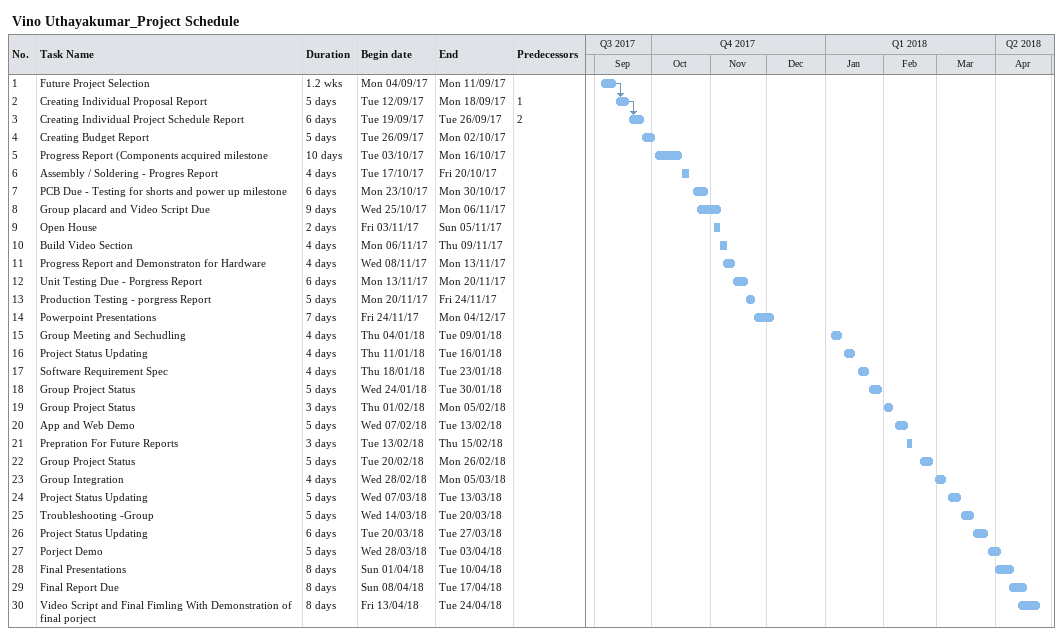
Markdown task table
Vino Uthayakumar_Project Schedule

| ID | Task | Duration | Start | Finish | Predecessors |
|---|---|---|---|---|---|
| 1 | Future Project Selection | 1.2w | 2017-09-04 | 2017-09-11 |  |
| 2 | Creating Individual Proposal Report | 5d | 2017-09-12 | 2017-09-18 | 1 |
| 3 | Creating Individual Project Schedule Report | 6d | 2017-09-19 | 2017-09-26 | 2 |
| 4 | Creating Budget Report | 5d | 2017-09-26 | 2017-10-02 |  |
| 5 | Progress Report (Components acquired milestone | 10d | 2017-10-03 | 2017-10-16 |  |
| 6 | Assembly / Soldering - Progres Report | 4d | 2017-10-17 | 2017-10-20 |  |
| 7 | PCB Due - Testing for shorts and power up milestone | 6d | 2017-10-23 | 2017-10-30 |  |
| 8 | Group placard and Video Script Due | 9d | 2017-10-25 | 2017-11-06 |  |
| 9 | Open House | 2d | 2017-11-03 | 2017-11-05 |  |
| 10 | Build Video Section | 4d | 2017-11-06 | 2017-11-09 |  |
| 11 | Progress Report and Demonstraton for Hardware | 4d | 2017-11-08 | 2017-11-13 |  |
| 12 | Unit Testing Due - Porgress Report | 6d | 2017-11-13 | 2017-11-20 |  |
| 13 | Production Testing - porgress Report | 5d | 2017-11-20 | 2017-11-24 |  |
| 14 | Powerpoint Presentations | 7d | 2017-11-24 | 2017-12-04 |  |
| 15 | Group Meeting and Sechudling | 4d | 2018-01-04 | 2018-01-09 |  |
| 16 | Project Status Updating | 4d | 2018-01-11 | 2018-01-16 |  |
| 17 | Software Requirement Spec | 4d | 2018-01-18 | 2018-01-23 |  |
| 18 | Group Project Status | 5d | 2018-01-24 | 2018-01-30 |  |
| 19 | Group Project Status | 3d | 2018-02-01 | 2018-02-05 |  |
| 20 | App and Web Demo | 5d | 2018-02-07 | 2018-02-13 |  |
| 21 | Prepration For Future Reports | 3d | 2018-02-13 | 2018-02-15 |  |
| 22 | Group Project Status | 5d | 2018-02-20 | 2018-02-26 |  |
| 23 | Group Integration | 4d | 2018-02-28 | 2018-03-05 |  |
| 24 | Project Status Updating | 5d | 2018-03-07 | 2018-03-13 |  |
| 25 | Troubleshooting -Group | 5d | 2018-03-14 | 2018-03-20 |  |
| 26 | Project Status Updating | 6d | 2018-03-20 | 2018-03-27 |  |
| 27 | Porject Demo | 5d | 2018-03-28 | 2018-04-03 |  |
| 28 | Final Presentations | 8d | 2018-04-01 | 2018-04-10 |  |
| 29 | Final Report Due | 8d | 2018-04-08 | 2018-04-17 |  |
| 30 | Video Script and Final Fimling With Demonstration of final porject | 8d | 2018-04-13 | 2018-04-24 |  |
